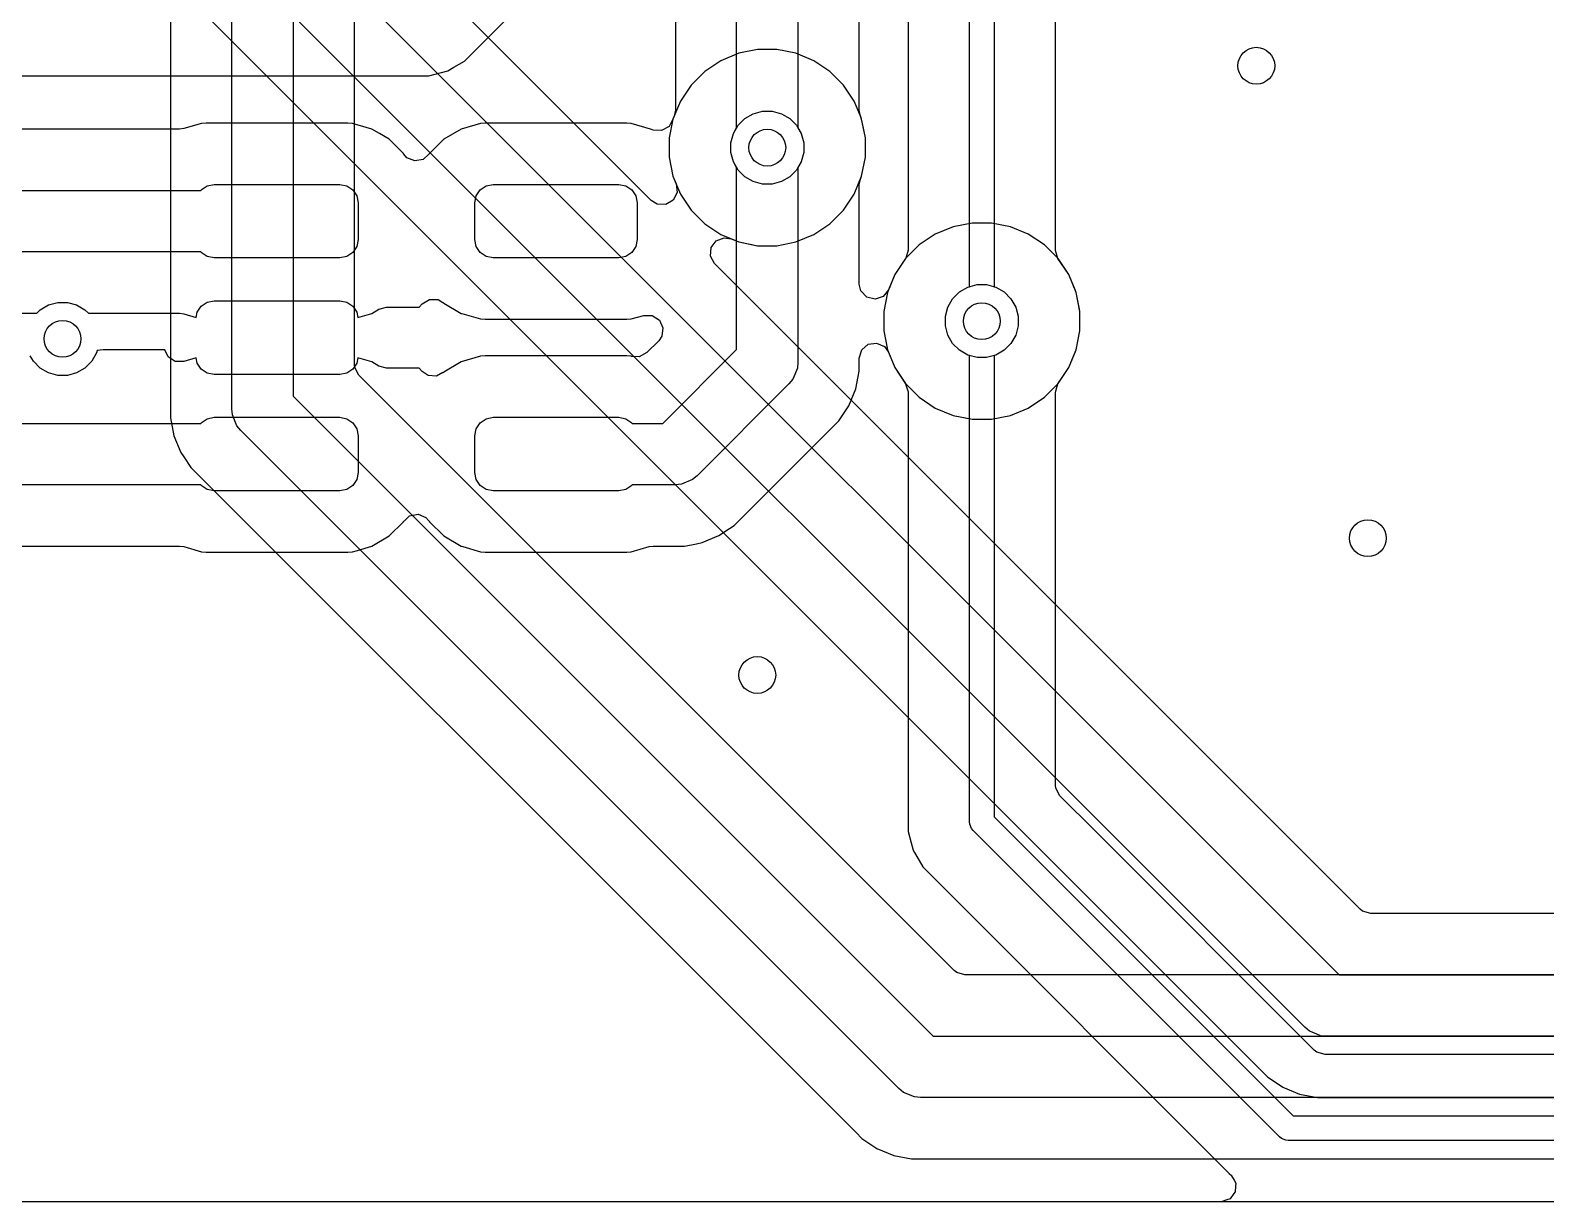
# Model space of a CAD drawing. Header units: inches. Extents: x 6.57 to 9.79, y -8.72 to -3.17.
# Drawn here: x 7.6668 to 8.1536, y -8.7244 to -8.3481 of the extents above; entities that cross this region are included whole.
import ezdxf

# ---------------------------------------------------------------- set-up
doc = ezdxf.new("R2010")
doc.units = ezdxf.units.IN
doc.header["$MEASUREMENT"] = 0
doc.layers.add('In2.Cu', color=33, linetype='CONTINUOUS', true_color=0xce7d2c)

msp = doc.modelspace()

# ---------------------------------------------------------------- linework, layer by layer
at = {"layer": 'In2.Cu', "linetype": 'CONTINUOUS'}
for p, q in [((7.73153, -8.46972), (7.73153, -7.63335)), ((7.75121, -7.63335), (7.75121, -8.46564)), ((7.71182, -7.65793), (7.71182, -8.47263)), ((7.77092, -8.43844), (7.77092, -7.7528)), ((7.8937, -8.37945), (7.8937, -8.07724)), ((7.91339, -8.07724), (7.91339, -8.37945)), ((7.874, -8.08286), (7.874, -8.37383)), ((7.53296, -8.09733), (8.08721, -8.65157)), ((7.86629, -8.40279), (7.57063, -8.10713)), ((8.07617, -8.66838), (7.51904, -8.11125)), ((7.9685, -8.43048), (7.9685, -8.1213)), ((7.97638, -8.1213), (7.97638, -8.43048)), ((7.9488, -8.13306), (7.9488, -8.41872)), ((7.99608, -8.41872), (7.99608, -8.13306)), ((7.56487, -8.18495), (8.0643, -8.68437)), ((7.81108, -8.35322), (7.90042, -8.26388)), ((7.93309, -8.37383), (7.93309, -8.30398)), ((7.80627, -8.35803), (7.81068, -8.35363)), ((7.81068, -8.35363), (7.81108, -8.35322)), ((7.81068, -8.35363), (7.81068, -8.35363)), ((7.81108, -8.35322), (7.81108, -8.35322)), ((7.89435, -8.35552), (7.88862, -8.3579)), ((7.89435, -8.35552), (7.88862, -8.3579)), ((7.89435, -8.35552), (7.88862, -8.3579)), ((7.90044, -8.35431), (7.89435, -8.35552)), ((7.90044, -8.35431), (7.89435, -8.35552)), ((7.90044, -8.35431), (7.89435, -8.35552)), ((7.89435, -8.35552), (7.89435, -8.35552)), ((7.89435, -8.35552), (7.89435, -8.35552)), ((7.89435, -8.35552), (7.89435, -8.35552)), ((7.90665, -8.35431), (7.90044, -8.35431)), ((7.90044, -8.35431), (7.90044, -8.35431)), ((7.90665, -8.35431), (7.90044, -8.35431)), ((7.90044, -8.35431), (7.90044, -8.35431)), ((7.90665, -8.35431), (7.90044, -8.35431)), ((7.90044, -8.35431), (7.90044, -8.35431)), ((7.91274, -8.35552), (7.90665, -8.35431)), ((7.90665, -8.35431), (7.90665, -8.35431)), ((7.91274, -8.35552), (7.90665, -8.35431)), ((7.90665, -8.35431), (7.90665, -8.35431)), ((7.91274, -8.35552), (7.90665, -8.35431)), ((7.90665, -8.35431), (7.90665, -8.35431)), ((7.91847, -8.3579), (7.91274, -8.35552)), ((7.91274, -8.35552), (7.91274, -8.35552)), ((7.91847, -8.3579), (7.91274, -8.35552)), ((7.91274, -8.35552), (7.91274, -8.35552)), ((7.91847, -8.3579), (7.91274, -8.35552)), ((7.91274, -8.35552), (7.91274, -8.35552)), ((7.79487, -8.36275), (7.80088, -8.36114)), ((7.80088, -8.36114), (7.80286, -8.36)), ((7.80286, -8.36), (7.80627, -8.35803)), ((7.88345, -8.36135), (7.87906, -8.36574)), ((7.88345, -8.36135), (7.87906, -8.36574)), ((7.88345, -8.36135), (7.87906, -8.36574)), ((7.88861, -8.3579), (7.88345, -8.36135)), ((7.88861, -8.3579), (7.88345, -8.36135)), ((7.88861, -8.3579), (7.88345, -8.36135)), ((7.88345, -8.36135), (7.88345, -8.36135)), ((7.88345, -8.36135), (7.88345, -8.36135)), ((7.88345, -8.36135), (7.88345, -8.36135)), ((7.88862, -8.3579), (7.88861, -8.3579)), ((7.88862, -8.3579), (7.88861, -8.3579)), ((7.88862, -8.3579), (7.88861, -8.3579)), ((7.92363, -8.36135), (7.91847, -8.3579)), ((7.91847, -8.3579), (7.91847, -8.3579)), ((7.92363, -8.36135), (7.91847, -8.3579)), ((7.91847, -8.3579), (7.91847, -8.3579)), ((7.92363, -8.36135), (7.91847, -8.3579)), ((7.91847, -8.3579), (7.91847, -8.3579)), ((7.92802, -8.36574), (7.92363, -8.36135)), ((7.92363, -8.36135), (7.92363, -8.36135)), ((7.92802, -8.36574), (7.92363, -8.36135)), ((7.92363, -8.36135), (7.92363, -8.36135)), ((7.92802, -8.36574), (7.92363, -8.36135)), ((7.92363, -8.36135), (7.92363, -8.36135)), ((7.56073, -8.36275), (7.78834, -8.36275)), ((7.78834, -8.36275), (7.78835, -8.36275)), ((7.78835, -8.36275), (7.78864, -8.36275)), ((7.78864, -8.36275), (7.79487, -8.36275)), ((7.79487, -8.36275), (7.79487, -8.36275)), ((7.87906, -8.36574), (7.87561, -8.3709)), ((7.87906, -8.36574), (7.87561, -8.3709)), ((7.87906, -8.36574), (7.87561, -8.3709)), ((7.87906, -8.36574), (7.87906, -8.36574)), ((7.87906, -8.36574), (7.87906, -8.36574)), ((7.87906, -8.36574), (7.87906, -8.36574)), ((7.93147, -8.3709), (7.92802, -8.36574)), ((7.92802, -8.36574), (7.92802, -8.36574)), ((7.93147, -8.3709), (7.92802, -8.36574)), ((7.92802, -8.36574), (7.92802, -8.36574)), ((7.93147, -8.3709), (7.92802, -8.36574)), ((7.92802, -8.36574), (7.92802, -8.36574)), ((7.87561, -8.3709), (7.87324, -8.37663)), ((7.87561, -8.3709), (7.87324, -8.37663)), ((7.87561, -8.3709), (7.87324, -8.37663)), ((7.87561, -8.3709), (7.87561, -8.3709)), ((7.87561, -8.3709), (7.87561, -8.3709)), ((7.87561, -8.3709), (7.87561, -8.3709)), ((7.93355, -8.37591), (7.93147, -8.3709)), ((7.93147, -8.3709), (7.93147, -8.3709)), ((7.93355, -8.37591), (7.93147, -8.3709)), ((7.93147, -8.3709), (7.93147, -8.3709)), ((7.93355, -8.37591), (7.93147, -8.3709)), ((7.93147, -8.3709), (7.93147, -8.3709)), ((7.8731, -8.37684), (7.87198, -8.37899)), ((7.87324, -8.37663), (7.87203, -8.38272)), ((7.87324, -8.37663), (7.87203, -8.38272)), ((7.87324, -8.37663), (7.87203, -8.38272)), ((7.87317, -8.37686), (7.8731, -8.37684)), ((7.87324, -8.37663), (7.87317, -8.37686)), ((7.87362, -8.3757), (7.87324, -8.37663)), ((7.87324, -8.37663), (7.87324, -8.37663)), ((7.87324, -8.37663), (7.87324, -8.37663)), ((7.87324, -8.37663), (7.87324, -8.37663)), ((7.87324, -8.37663), (7.87324, -8.37663)), ((7.874, -8.37383), (7.87362, -8.3757)), ((7.89417, -8.37864), (7.89635, -8.37646)), ((7.89417, -8.37864), (7.89635, -8.37646)), ((7.89417, -8.37864), (7.89635, -8.37646)), ((7.89635, -8.37646), (7.89902, -8.37491)), ((7.89635, -8.37646), (7.89902, -8.37491)), ((7.89635, -8.37646), (7.89902, -8.37491)), ((7.89902, -8.37491), (7.902, -8.37412)), ((7.89902, -8.37491), (7.902, -8.37412)), ((7.89902, -8.37491), (7.902, -8.37412)), ((7.902, -8.37412), (7.90508, -8.37412)), ((7.902, -8.37412), (7.90508, -8.37412)), ((7.902, -8.37412), (7.90508, -8.37412)), ((7.90508, -8.37412), (7.90806, -8.37491)), ((7.90508, -8.37412), (7.90806, -8.37491)), ((7.90508, -8.37412), (7.90806, -8.37491)), ((7.90806, -8.37491), (7.91073, -8.37646)), ((7.90806, -8.37491), (7.91073, -8.37646)), ((7.90806, -8.37491), (7.91073, -8.37646)), ((7.91073, -8.37646), (7.91291, -8.37864)), ((7.91073, -8.37646), (7.91291, -8.37864)), ((7.91073, -8.37646), (7.91291, -8.37864)), ((7.93346, -8.3757), (7.93309, -8.37383)), ((7.93385, -8.37663), (7.93346, -8.3757)), ((7.93385, -8.37663), (7.93355, -8.37591)), ((7.93385, -8.37663), (7.93355, -8.37591)), ((7.93385, -8.37663), (7.93355, -8.37591)), ((7.93506, -8.38272), (7.93385, -8.37663)), ((7.93385, -8.37663), (7.93385, -8.37663)), ((7.93506, -8.38272), (7.93385, -8.37663)), ((7.93506, -8.38272), (7.93385, -8.37663)), ((7.93385, -8.37663), (7.93385, -8.37663)), ((7.93385, -8.37663), (7.93385, -8.37663)), ((7.93413, -8.37804), (7.93385, -8.37663)), ((7.71477, -8.3799), (7.63095, -8.3799)), ((7.71613, -8.37971), (7.71477, -8.3799)), ((7.72185, -8.37805), (7.71613, -8.37971)), ((7.7233, -8.37793), (7.72185, -8.37805)), ((7.72185, -8.37805), (7.72185, -8.37805)), ((7.76883, -8.37793), (7.7233, -8.37793)), ((7.7233, -8.37793), (7.7233, -8.37793)), ((7.77028, -8.37805), (7.76883, -8.37793)), ((7.76883, -8.37793), (7.76883, -8.37793)), ((7.77649, -8.37985), (7.77028, -8.37805)), ((7.77028, -8.37805), (7.77028, -8.37805)), ((7.77898, -8.38133), (7.77649, -8.37985)), ((7.77649, -8.37985), (7.77649, -8.37985)), ((7.77649, -8.37985), (7.77649, -8.37985)), ((7.77649, -8.37985), (7.77649, -8.37985)), ((7.78206, -8.38315), (7.77898, -8.38133)), ((7.8052, -8.37985), (7.79963, -8.38315)), ((7.81141, -8.37805), (7.8052, -8.37985)), ((7.8052, -8.37985), (7.8052, -8.37985)), ((7.81287, -8.37793), (7.81141, -8.37805)), ((7.81141, -8.37805), (7.81141, -8.37805)), ((7.85839, -8.37793), (7.81287, -8.37793)), ((7.81287, -8.37793), (7.81287, -8.37793)), ((7.85985, -8.37805), (7.85839, -8.37793)), ((7.85839, -8.37793), (7.85839, -8.37793)), ((7.86606, -8.37985), (7.85985, -8.37805)), ((7.85985, -8.37805), (7.85985, -8.37805)), ((7.86634, -8.37997), (7.86606, -8.37985)), ((7.86684, -8.38021), (7.86634, -8.37997)), ((7.86634, -8.37997), (7.86634, -8.37997)), ((7.86959, -8.38036), (7.86684, -8.38021)), ((7.87198, -8.37899), (7.86959, -8.38036)), ((7.89183, -8.38429), (7.89263, -8.38131)), ((7.89183, -8.38429), (7.89263, -8.38131)), ((7.89183, -8.38429), (7.89263, -8.38131)), ((7.89183, -8.38429), (7.89263, -8.38131)), ((7.89263, -8.38131), (7.89417, -8.37864)), ((7.89263, -8.38131), (7.89417, -8.37864)), ((7.89263, -8.38131), (7.89417, -8.37864)), ((7.89263, -8.38131), (7.8937, -8.37945)), ((7.91291, -8.37864), (7.91446, -8.38131)), ((7.91291, -8.37864), (7.91446, -8.38131)), ((7.91291, -8.37864), (7.91446, -8.38131)), ((7.91339, -8.37945), (7.91446, -8.38131)), ((7.91446, -8.38131), (7.91525, -8.38429)), ((7.91446, -8.38131), (7.91525, -8.38429)), ((7.91446, -8.38131), (7.91525, -8.38429)), ((7.91446, -8.38131), (7.91525, -8.38429)), ((7.93506, -8.38272), (7.93413, -8.37804)), ((7.78664, -8.38772), (7.78206, -8.38315)), ((7.78206, -8.38315), (7.78206, -8.38315)), ((7.79963, -8.38315), (7.79506, -8.38772)), ((7.79963, -8.38315), (7.79963, -8.38315)), ((7.87203, -8.38272), (7.87203, -8.38893)), ((7.87203, -8.38272), (7.87203, -8.38893)), ((7.87203, -8.38272), (7.87203, -8.38893)), ((7.89183, -8.38737), (7.89183, -8.38429)), ((7.89183, -8.38737), (7.89183, -8.38429)), ((7.89183, -8.38737), (7.89183, -8.38429)), ((7.89183, -8.38737), (7.89183, -8.38429)), ((7.91525, -8.38429), (7.91525, -8.38737)), ((7.91525, -8.38429), (7.91525, -8.38737)), ((7.91525, -8.38429), (7.91525, -8.38737)), ((7.91525, -8.38429), (7.91525, -8.38737)), ((7.93506, -8.38893), (7.93506, -8.38272)), ((7.93506, -8.38272), (7.93506, -8.38272)), ((7.93506, -8.38272), (7.93506, -8.38272)), ((7.93506, -8.38893), (7.93506, -8.38272)), ((7.93506, -8.38272), (7.93506, -8.38272)), ((7.93506, -8.38272), (7.93506, -8.38272)), ((7.93506, -8.38893), (7.93506, -8.38272)), ((7.93506, -8.38272), (7.93506, -8.38272)), ((7.93506, -8.38272), (7.93506, -8.38272)), ((7.93506, -8.38893), (7.93506, -8.38272)), ((7.93506, -8.38272), (7.93506, -8.38272)), ((7.93506, -8.38272), (7.93506, -8.38272)), ((7.78664, -8.38773), (7.78664, -8.38772)), ((7.78664, -8.38772), (7.78664, -8.38772)), ((7.78667, -8.38776), (7.78664, -8.38773)), ((7.78683, -8.38796), (7.78667, -8.38776)), ((7.78684, -8.38796), (7.78683, -8.38796)), ((7.78779, -8.38905), (7.78684, -8.38796)), ((7.79033, -8.3901), (7.78779, -8.38905)), ((7.79304, -8.38961), (7.79033, -8.3901)), ((7.79483, -8.38794), (7.79304, -8.38961)), ((7.79487, -8.38796), (7.79483, -8.38794)), ((7.79504, -8.38774), (7.79487, -8.38796)), ((7.79505, -8.38773), (7.79504, -8.38774)), ((7.79506, -8.38772), (7.79505, -8.38773)), ((7.79506, -8.38772), (7.79506, -8.38772)), ((7.87203, -8.38893), (7.87324, -8.39502)), ((7.87203, -8.38893), (7.87324, -8.39502)), ((7.87203, -8.38893), (7.87324, -8.39502)), ((7.89263, -8.39035), (7.89183, -8.38737)), ((7.89263, -8.39035), (7.89183, -8.38737)), ((7.89263, -8.39035), (7.89183, -8.38737)), ((7.89263, -8.39035), (7.89183, -8.38737)), ((7.89417, -8.39302), (7.89263, -8.39035)), ((7.8937, -8.3922), (7.89263, -8.39035)), ((7.89417, -8.39302), (7.89263, -8.39035)), ((7.89417, -8.39302), (7.89263, -8.39035)), ((7.91446, -8.39035), (7.91291, -8.39302)), ((7.91446, -8.39035), (7.91291, -8.39302)), ((7.91446, -8.39035), (7.91291, -8.39302)), ((7.91446, -8.39035), (7.91339, -8.3922)), ((7.91525, -8.38737), (7.91446, -8.39035)), ((7.91525, -8.38737), (7.91446, -8.39035)), ((7.91525, -8.38737), (7.91446, -8.39035)), ((7.91525, -8.38737), (7.91446, -8.39035)), ((7.93385, -8.39502), (7.93506, -8.38893)), ((7.93385, -8.39502), (7.93506, -8.38893)), ((7.93385, -8.39502), (7.93506, -8.38893)), ((7.93385, -8.39502), (7.93506, -8.38893)), ((7.87324, -8.39502), (7.87324, -8.39502)), ((7.87324, -8.39502), (7.87561, -8.40075)), ((7.87324, -8.39502), (7.87324, -8.39502)), ((7.87324, -8.39502), (7.87561, -8.40075)), ((7.87324, -8.39502), (7.87324, -8.39502)), ((7.87324, -8.39502), (7.87425, -8.39747)), ((7.8937, -8.45065), (7.8937, -8.3922)), ((7.89635, -8.3952), (7.89417, -8.39302)), ((7.89635, -8.3952), (7.89417, -8.39302)), ((7.89635, -8.3952), (7.89417, -8.39302)), ((7.89902, -8.39674), (7.89635, -8.3952)), ((7.89902, -8.39674), (7.89635, -8.3952)), ((7.89902, -8.39674), (7.89635, -8.3952)), ((7.91073, -8.3952), (7.90806, -8.39674)), ((7.91073, -8.3952), (7.90806, -8.39674)), ((7.91073, -8.3952), (7.90806, -8.39674)), ((7.91291, -8.39302), (7.91073, -8.3952)), ((7.91291, -8.39302), (7.91073, -8.3952)), ((7.91291, -8.39302), (7.91073, -8.3952)), ((7.91339, -8.3922), (7.91339, -8.45472)), ((7.93147, -8.40076), (7.93385, -8.39502)), ((7.93147, -8.40076), (7.93385, -8.39502)), ((7.93147, -8.40076), (7.93385, -8.39502)), ((7.93309, -8.39782), (7.93346, -8.39595)), ((7.93346, -8.39595), (7.93385, -8.39502)), ((7.63386, -8.39961), (7.72155, -8.39961)), ((7.72155, -8.39961), (7.72171, -8.39937)), ((7.72171, -8.39937), (7.72363, -8.39809)), ((7.72363, -8.39809), (7.72589, -8.39764)), ((7.72589, -8.39764), (7.76624, -8.39764)), ((7.76624, -8.39764), (7.7685, -8.39809)), ((7.7685, -8.39809), (7.77042, -8.39937)), ((7.77042, -8.39937), (7.7717, -8.40128)), ((7.7717, -8.40128), (7.77215, -8.40354)), ((7.80955, -8.40354), (7.81, -8.40128)), ((7.81, -8.40128), (7.81128, -8.39937)), ((7.81128, -8.39937), (7.81319, -8.39809)), ((7.81319, -8.39809), (7.81545, -8.39764)), ((7.81545, -8.39764), (7.85581, -8.39764)), ((7.85581, -8.39764), (7.85807, -8.39809)), ((7.85807, -8.39809), (7.85998, -8.39937)), ((7.85998, -8.39937), (7.86126, -8.40128)), ((7.86126, -8.40128), (7.86171, -8.40354)), ((7.87455, -8.40021), (7.87332, -8.40267)), ((7.87425, -8.39747), (7.87455, -8.40021)), ((7.87561, -8.40075), (7.87561, -8.40076)), ((7.87561, -8.40075), (7.87561, -8.40076)), ((7.87561, -8.40076), (7.87906, -8.40592)), ((7.87561, -8.40076), (7.87906, -8.40592)), ((7.902, -8.39754), (7.89902, -8.39674)), ((7.902, -8.39754), (7.89902, -8.39674)), ((7.902, -8.39754), (7.89902, -8.39674)), ((7.90508, -8.39754), (7.902, -8.39754)), ((7.90508, -8.39754), (7.902, -8.39754)), ((7.90508, -8.39754), (7.902, -8.39754)), ((7.90806, -8.39674), (7.90508, -8.39754)), ((7.90806, -8.39674), (7.90508, -8.39754)), ((7.90806, -8.39674), (7.90508, -8.39754)), ((7.92802, -8.40592), (7.93147, -8.40076)), ((7.92802, -8.40592), (7.93147, -8.40076)), ((7.92802, -8.40592), (7.93147, -8.40076)), ((7.93309, -8.42965), (7.93309, -8.39782)), ((7.77215, -8.40354), (7.77215, -8.41535)), ((7.80955, -8.41535), (7.80955, -8.40354)), ((7.86171, -8.40354), (7.86171, -8.41535)), ((7.8682, -8.40397), (7.86629, -8.40279)), ((7.87095, -8.40407), (7.8682, -8.40397)), ((7.87332, -8.40267), (7.87095, -8.40407)), ((7.87906, -8.40592), (7.87906, -8.40592)), ((7.87906, -8.40592), (7.88345, -8.41031)), ((7.87906, -8.40592), (7.87906, -8.40592)), ((7.87906, -8.40592), (7.88345, -8.41031)), ((7.92363, -8.41031), (7.92802, -8.40592)), ((7.92363, -8.41031), (7.92802, -8.40592)), ((7.92363, -8.41031), (7.92802, -8.40592)), ((7.88345, -8.41031), (7.88345, -8.41031)), ((7.88345, -8.41031), (7.88861, -8.41376)), ((7.88345, -8.41031), (7.88345, -8.41031)), ((7.88345, -8.41031), (7.88861, -8.41376)), ((7.91847, -8.41376), (7.92363, -8.41031)), ((7.91847, -8.41376), (7.92363, -8.41031)), ((7.91847, -8.41376), (7.92363, -8.41031)), ((7.96934, -8.41003), (7.96325, -8.41124)), ((7.96934, -8.41003), (7.96325, -8.41124)), ((7.96934, -8.41003), (7.96325, -8.41124)), ((7.97554, -8.41003), (7.96934, -8.41003)), ((7.96934, -8.41003), (7.96934, -8.41003)), ((7.97554, -8.41003), (7.96934, -8.41003)), ((7.96934, -8.41003), (7.96934, -8.41003)), ((7.97554, -8.41003), (7.96934, -8.41003)), ((7.96934, -8.41003), (7.96934, -8.41003)), ((7.97554, -8.41003), (7.97554, -8.41003)), ((7.97554, -8.41003), (7.97554, -8.41003)), ((7.97554, -8.41003), (7.97554, -8.41003)), ((7.98163, -8.41124), (7.97554, -8.41003)), ((7.98163, -8.41124), (7.97554, -8.41003)), ((7.98163, -8.41124), (7.97554, -8.41003)), ((7.77215, -8.41535), (7.7717, -8.41761)), ((7.81, -8.41761), (7.80955, -8.41535)), ((7.86171, -8.41535), (7.86126, -8.41761)), ((7.88546, -8.41792), (7.88711, -8.41572)), ((7.88711, -8.41572), (7.88968, -8.41476)), ((7.88861, -8.41376), (7.88862, -8.41376)), ((7.88861, -8.41376), (7.88862, -8.41376)), ((7.88862, -8.41376), (7.89435, -8.41613)), ((7.88862, -8.41376), (7.89435, -8.41613)), ((7.88968, -8.41476), (7.8919, -8.41512)), ((7.8919, -8.41512), (7.89435, -8.41613)), ((7.91274, -8.41613), (7.91847, -8.41376)), ((7.91274, -8.41613), (7.91847, -8.41376)), ((7.91274, -8.41613), (7.91847, -8.41376)), ((7.95751, -8.41362), (7.95235, -8.41706)), ((7.95751, -8.41362), (7.95235, -8.41706)), ((7.95751, -8.41362), (7.95235, -8.41706)), ((7.96325, -8.41124), (7.95751, -8.41362)), ((7.96325, -8.41124), (7.95751, -8.41362)), ((7.96325, -8.41124), (7.95751, -8.41362)), ((7.95751, -8.41362), (7.95751, -8.41362)), ((7.95751, -8.41362), (7.95751, -8.41362)), ((7.95751, -8.41362), (7.95751, -8.41362)), ((7.96325, -8.41124), (7.96325, -8.41124)), ((7.96325, -8.41124), (7.96325, -8.41124)), ((7.96325, -8.41124), (7.96325, -8.41124)), ((7.98737, -8.41362), (7.98163, -8.41124)), ((7.98163, -8.41124), (7.98163, -8.41124)), ((7.98737, -8.41362), (7.98163, -8.41124)), ((7.98163, -8.41124), (7.98163, -8.41124)), ((7.98737, -8.41362), (7.98163, -8.41124)), ((7.98163, -8.41124), (7.98163, -8.41124)), ((7.99253, -8.41706), (7.98737, -8.41362)), ((7.98737, -8.41362), (7.98737, -8.41362)), ((7.99253, -8.41706), (7.98737, -8.41362)), ((7.98737, -8.41362), (7.98737, -8.41362)), ((7.99253, -8.41706), (7.98737, -8.41362)), ((7.98737, -8.41362), (7.98737, -8.41362)), ((7.72155, -8.41929), (7.63794, -8.41929)), ((7.72171, -8.41953), (7.72155, -8.41929)), ((7.72363, -8.42081), (7.72171, -8.41953)), ((7.72589, -8.42126), (7.72363, -8.42081)), ((7.7685, -8.42081), (7.76624, -8.42126)), ((7.77042, -8.41953), (7.7685, -8.42081)), ((7.7717, -8.41761), (7.77042, -8.41953)), ((7.81128, -8.41953), (7.81, -8.41761)), ((7.81319, -8.42081), (7.81128, -8.41953)), ((7.81545, -8.42126), (7.81319, -8.42081)), ((7.85807, -8.42081), (7.85581, -8.42126)), ((7.85998, -8.41953), (7.85807, -8.42081)), ((7.86126, -8.41761), (7.85998, -8.41953)), ((7.88526, -8.42066), (7.88546, -8.41792)), ((7.88658, -8.42308), (7.88526, -8.42066)), ((7.89435, -8.41613), (7.89435, -8.41613)), ((7.89435, -8.41613), (7.90044, -8.41734)), ((7.89435, -8.41613), (7.89435, -8.41613)), ((7.89435, -8.41613), (7.90044, -8.41734)), ((7.89435, -8.41613), (7.89856, -8.41697)), ((7.89856, -8.41697), (7.90044, -8.41734)), ((7.90044, -8.41734), (7.90044, -8.41734)), ((7.90044, -8.41734), (7.90044, -8.41734)), ((7.90044, -8.41734), (7.90665, -8.41734)), ((7.90044, -8.41734), (7.90044, -8.41734)), ((7.90044, -8.41734), (7.90044, -8.41734)), ((7.90044, -8.41734), (7.90665, -8.41734)), ((7.90044, -8.41734), (7.90044, -8.41734)), ((7.90044, -8.41734), (7.90044, -8.41734)), ((7.90044, -8.41734), (7.90665, -8.41734)), ((7.90665, -8.41734), (7.91274, -8.41613)), ((7.90665, -8.41734), (7.91274, -8.41613)), ((7.90665, -8.41734), (7.91274, -8.41613)), ((7.90665, -8.41734), (7.90665, -8.41734)), ((7.90665, -8.41734), (7.90665, -8.41734)), ((7.90665, -8.41734), (7.90665, -8.41734)), ((7.95235, -8.41706), (7.94796, -8.42145)), ((7.95235, -8.41706), (7.94796, -8.42145)), ((7.95235, -8.41706), (7.94796, -8.42145)), ((7.9488, -8.41872), (7.94802, -8.42136)), ((7.95235, -8.41706), (7.95235, -8.41706)), ((7.95235, -8.41706), (7.95235, -8.41706)), ((7.95235, -8.41706), (7.95235, -8.41706)), ((7.99692, -8.42145), (7.99253, -8.41706)), ((7.99253, -8.41706), (7.99253, -8.41706)), ((7.99692, -8.42145), (7.99253, -8.41706)), ((7.99253, -8.41706), (7.99253, -8.41706)), ((7.99692, -8.42145), (7.99253, -8.41706)), ((7.99253, -8.41706), (7.99253, -8.41706)), ((7.99608, -8.41881), (7.99608, -8.41872)), ((7.99691, -8.42143), (7.99608, -8.41881)), ((7.76624, -8.42126), (7.72589, -8.42126)), ((7.85581, -8.42126), (7.81545, -8.42126)), ((8.09394, -8.63044), (7.88658, -8.42308)), ((7.94798, -8.42143), (7.94451, -8.42662)), ((7.94796, -8.42145), (7.94451, -8.42662)), ((7.94796, -8.42145), (7.94451, -8.42662)), ((7.94796, -8.42145), (7.94451, -8.42662)), ((7.94796, -8.42145), (7.94796, -8.42145)), ((7.94796, -8.42145), (7.94796, -8.42145)), ((7.94796, -8.42145), (7.94796, -8.42145)), ((7.94802, -8.42136), (7.94798, -8.42143)), ((8.00037, -8.42662), (7.99691, -8.42143)), ((8.00037, -8.42662), (7.99692, -8.42145)), ((7.99692, -8.42145), (7.99692, -8.42145)), ((8.00037, -8.42662), (7.99692, -8.42145)), ((7.99692, -8.42145), (7.99692, -8.42145)), ((8.00037, -8.42662), (7.99692, -8.42145)), ((7.99692, -8.42145), (7.99692, -8.42145)), ((7.93361, -8.43183), (7.93309, -8.42965)), ((7.94451, -8.42662), (7.94214, -8.43235)), ((7.94451, -8.42662), (7.94214, -8.43235)), ((7.94451, -8.42662), (7.94214, -8.43235)), ((7.94451, -8.42662), (7.94248, -8.43152)), ((7.94451, -8.42662), (7.94451, -8.42662)), ((7.94451, -8.42662), (7.94451, -8.42662)), ((7.94451, -8.42662), (7.94451, -8.42662)), ((7.94451, -8.42662), (7.94451, -8.42662)), ((7.96525, -8.43217), (7.96792, -8.43063)), ((7.96525, -8.43217), (7.96792, -8.43063)), ((7.96525, -8.43217), (7.96792, -8.43063)), ((7.96525, -8.43217), (7.96792, -8.43063)), ((7.96792, -8.43063), (7.9709, -8.42983)), ((7.96792, -8.43063), (7.9709, -8.42983)), ((7.96792, -8.43063), (7.9709, -8.42983)), ((7.96792, -8.43063), (7.9685, -8.43048)), ((7.9709, -8.42983), (7.97398, -8.42983)), ((7.9709, -8.42983), (7.97398, -8.42983)), ((7.9709, -8.42983), (7.97398, -8.42983)), ((7.97398, -8.42983), (7.97696, -8.43063)), ((7.97398, -8.42983), (7.97696, -8.43063)), ((7.97398, -8.42983), (7.97696, -8.43063)), ((7.97638, -8.43048), (7.97696, -8.43063)), ((7.97696, -8.43063), (7.97963, -8.43217)), ((7.97696, -8.43063), (7.97963, -8.43217)), ((7.97696, -8.43063), (7.97963, -8.43217)), ((7.97696, -8.43063), (7.97963, -8.43217)), ((8.00275, -8.43235), (8.00037, -8.42662)), ((8.00037, -8.42662), (8.00037, -8.42662)), ((8.0024, -8.43152), (8.00037, -8.42662)), ((8.00037, -8.42662), (8.00037, -8.42662)), ((8.00275, -8.43235), (8.00037, -8.42662)), ((8.00037, -8.42662), (8.00037, -8.42662)), ((8.00275, -8.43235), (8.00037, -8.42662)), ((8.00037, -8.42662), (8.00037, -8.42662)), ((7.67265, -8.43633), (7.67562, -8.43554)), ((7.67562, -8.43554), (7.67871, -8.43554)), ((7.67871, -8.43554), (7.68169, -8.43633)), ((7.72171, -8.43677), (7.72363, -8.43549)), ((7.72363, -8.43549), (7.72589, -8.43504)), ((7.72589, -8.43504), (7.76624, -8.43504)), ((7.76624, -8.43504), (7.7685, -8.43549)), ((7.7685, -8.43549), (7.77042, -8.43677)), ((7.79268, -8.43597), (7.79504, -8.43456)), ((7.79504, -8.43456), (7.79779, -8.43465)), ((7.79779, -8.43465), (7.79935, -8.43561)), ((7.93548, -8.43385), (7.93361, -8.43183)), ((7.93815, -8.43453), (7.93548, -8.43385)), ((7.94076, -8.43366), (7.93815, -8.43453)), ((7.94248, -8.43152), (7.94076, -8.43366)), ((7.94214, -8.43235), (7.94093, -8.43844)), ((7.94214, -8.43235), (7.94093, -8.43844)), ((7.94214, -8.43235), (7.94093, -8.43844)), ((7.94214, -8.43235), (7.94214, -8.43235)), ((7.94214, -8.43235), (7.94214, -8.43235)), ((7.94214, -8.43235), (7.94214, -8.43235)), ((7.96153, -8.43702), (7.96307, -8.43435)), ((7.96153, -8.43702), (7.96307, -8.43435)), ((7.96153, -8.43702), (7.96307, -8.43435)), ((7.96153, -8.43702), (7.96307, -8.43435)), ((7.96307, -8.43435), (7.96525, -8.43217)), ((7.96307, -8.43435), (7.96525, -8.43217)), ((7.96307, -8.43435), (7.96525, -8.43217)), ((7.96307, -8.43435), (7.96525, -8.43217)), ((7.97963, -8.43217), (7.98181, -8.43435)), ((7.97963, -8.43217), (7.98181, -8.43435)), ((7.97963, -8.43217), (7.98181, -8.43435)), ((7.97963, -8.43217), (7.98181, -8.43435)), ((7.98181, -8.43435), (7.98335, -8.43702)), ((7.98181, -8.43435), (7.98335, -8.43702)), ((7.98181, -8.43435), (7.98335, -8.43702)), ((7.98181, -8.43435), (7.98335, -8.43702)), ((8.00275, -8.43235), (8.0024, -8.43152)), ((8.00396, -8.43844), (8.00275, -8.43235)), ((8.00275, -8.43235), (8.00275, -8.43235)), ((8.00275, -8.43235), (8.00275, -8.43235)), ((8.00381, -8.43769), (8.00275, -8.43235)), ((8.00396, -8.43844), (8.00275, -8.43235)), ((8.00275, -8.43235), (8.00275, -8.43235)), ((8.00275, -8.43235), (8.00275, -8.43235)), ((8.00396, -8.43844), (8.00275, -8.43235)), ((8.00275, -8.43235), (8.00275, -8.43235)), ((8.00275, -8.43235), (8.00275, -8.43235)), ((7.64812, -8.439), (7.66886, -8.439)), ((7.66886, -8.439), (7.66998, -8.43788)), ((7.66998, -8.43788), (7.67265, -8.43633)), ((7.68169, -8.43633), (7.68436, -8.43788)), ((7.68436, -8.43788), (7.68548, -8.439)), ((7.68548, -8.439), (7.71477, -8.439)), ((7.71477, -8.439), (7.71613, -8.43919)), ((7.71613, -8.43919), (7.7201, -8.44034)), ((7.7201, -8.44034), (7.72043, -8.43868)), ((7.72043, -8.43868), (7.72171, -8.43677)), ((7.77042, -8.43677), (7.7717, -8.43868)), ((7.77092, -8.45546), (7.77092, -8.43844)), ((7.7717, -8.43868), (7.77203, -8.44034)), ((7.77203, -8.44034), (7.77424, -8.4397)), ((7.77424, -8.4397), (7.77649, -8.43905)), ((7.77649, -8.43905), (7.77879, -8.43769)), ((7.77879, -8.43769), (7.78127, -8.43701)), ((7.78127, -8.43701), (7.79172, -8.43701)), ((7.79172, -8.43701), (7.79268, -8.43597)), ((7.79935, -8.43561), (7.79939, -8.43556)), ((7.79939, -8.43556), (7.79963, -8.43575)), ((7.79963, -8.43575), (7.79963, -8.43575)), ((7.79963, -8.43575), (7.8052, -8.43905)), ((7.8052, -8.43905), (7.80542, -8.43911)), ((7.80542, -8.43911), (7.81141, -8.44085)), ((7.85985, -8.44085), (7.86384, -8.43969)), ((7.86384, -8.43969), (7.86659, -8.4397)), ((7.86659, -8.4397), (7.8689, -8.44119)), ((7.94093, -8.43844), (7.94093, -8.44465)), ((7.94093, -8.43844), (7.94093, -8.44465)), ((7.94093, -8.43844), (7.94093, -8.44465)), ((7.96073, -8.44), (7.96153, -8.43702)), ((7.96073, -8.44), (7.96153, -8.43702)), ((7.96073, -8.44), (7.96153, -8.43702)), ((7.96073, -8.44), (7.96153, -8.43702)), ((7.96073, -8.44309), (7.96073, -8.44)), ((7.96073, -8.44309), (7.96073, -8.44)), ((7.96073, -8.44309), (7.96073, -8.44)), ((7.96073, -8.44309), (7.96073, -8.44)), ((7.98335, -8.43702), (7.98415, -8.44)), ((7.98335, -8.43702), (7.98415, -8.44)), ((7.98335, -8.43702), (7.98415, -8.44)), ((7.98335, -8.43702), (7.98415, -8.44)), ((7.98415, -8.44), (7.98415, -8.44309)), ((7.98415, -8.44), (7.98415, -8.44309)), ((7.98415, -8.44), (7.98415, -8.44309)), ((7.98415, -8.44), (7.98415, -8.44309)), ((8.00396, -8.43844), (8.00381, -8.43769)), ((8.00396, -8.44465), (8.00396, -8.43844)), ((8.00396, -8.43844), (8.00396, -8.43844)), ((8.00396, -8.43844), (8.00396, -8.43844)), ((8.00396, -8.44465), (8.00396, -8.43844)), ((8.00396, -8.43844), (8.00396, -8.43844)), ((8.00396, -8.43844), (8.00396, -8.43844)), ((8.00396, -8.44465), (8.00396, -8.43844)), ((8.00396, -8.43844), (8.00396, -8.43844)), ((8.00396, -8.43844), (8.00396, -8.43844)), ((8.00396, -8.44465), (8.00396, -8.43844)), ((8.00396, -8.43844), (8.00396, -8.43844)), ((8.00396, -8.43844), (8.00396, -8.43844)), ((7.81141, -8.44085), (7.81141, -8.44085)), ((7.81141, -8.44085), (7.81141, -8.44085)), ((7.81141, -8.44085), (7.81287, -8.44096)), ((7.81287, -8.44096), (7.81287, -8.44096)), ((7.81287, -8.44096), (7.85839, -8.44096)), ((7.85839, -8.44096), (7.85985, -8.44085)), ((7.85839, -8.44096), (7.85839, -8.44096)), ((7.8689, -8.44119), (7.87003, -8.4437)), ((7.87003, -8.4437), (7.86963, -8.44642)), ((7.94093, -8.44465), (7.94214, -8.45074)), ((7.94093, -8.44465), (7.94214, -8.45074)), ((7.94093, -8.44465), (7.94214, -8.45074)), ((7.96153, -8.44606), (7.96073, -8.44309)), ((7.96153, -8.44606), (7.96073, -8.44309)), ((7.96153, -8.44606), (7.96073, -8.44309)), ((7.96153, -8.44606), (7.96073, -8.44309)), ((7.98415, -8.44309), (7.98335, -8.44606)), ((7.98415, -8.44309), (7.98335, -8.44606)), ((7.98415, -8.44309), (7.98335, -8.44606)), ((7.98415, -8.44309), (7.98335, -8.44606)), ((8.00275, -8.45074), (8.00396, -8.44465)), ((8.00275, -8.45074), (8.00396, -8.44465)), ((8.00275, -8.45074), (8.00396, -8.44465)), ((8.00275, -8.45074), (8.00396, -8.44465)), ((7.86865, -8.44783), (7.86482, -8.45166)), ((7.86963, -8.44642), (7.86865, -8.44783)), ((7.93387, -8.4508), (7.93594, -8.449)), ((7.93594, -8.449), (7.93867, -8.44861)), ((7.93867, -8.44861), (7.94117, -8.44975)), ((7.94117, -8.44975), (7.94248, -8.45157)), ((7.96307, -8.44873), (7.96153, -8.44606)), ((7.96307, -8.44873), (7.96153, -8.44606)), ((7.96307, -8.44873), (7.96153, -8.44606)), ((7.96307, -8.44873), (7.96153, -8.44606)), ((7.96525, -8.45091), (7.96307, -8.44873)), ((7.96525, -8.45091), (7.96307, -8.44873)), ((7.96525, -8.45091), (7.96307, -8.44873)), ((7.96525, -8.45091), (7.96307, -8.44873)), ((7.98181, -8.44873), (7.97963, -8.45091)), ((7.98181, -8.44873), (7.97963, -8.45091)), ((7.98181, -8.44873), (7.97963, -8.45091)), ((7.98181, -8.44873), (7.97963, -8.45091)), ((7.98335, -8.44606), (7.98181, -8.44873)), ((7.98335, -8.44606), (7.98181, -8.44873)), ((7.98335, -8.44606), (7.98181, -8.44873)), ((7.98335, -8.44606), (7.98181, -8.44873)), ((7.6678, -8.45444), (7.6668, -8.4527)), ((7.66998, -8.45662), (7.6678, -8.45444)), ((7.68654, -8.45444), (7.68436, -8.45662)), ((7.68808, -8.45177), (7.68654, -8.45444)), ((7.6883, -8.45094), (7.68808, -8.45177)), ((7.69021, -8.45079), (7.6883, -8.45094)), ((7.71006, -8.45079), (7.69021, -8.45079)), ((7.71107, -8.45301), (7.71006, -8.45079)), ((7.71338, -8.4545), (7.71107, -8.45301)), ((7.71613, -8.45451), (7.71338, -8.4545)), ((7.7201, -8.45336), (7.71613, -8.45451)), ((7.72043, -8.45502), (7.7201, -8.45336)), ((7.77203, -8.45336), (7.7717, -8.45502)), ((7.77649, -8.45466), (7.77203, -8.45336)), ((7.77879, -8.45601), (7.77649, -8.45466)), ((7.77649, -8.45466), (7.77649, -8.45466)), ((7.8052, -8.45466), (7.79963, -8.45795)), ((7.81141, -8.45285), (7.8052, -8.45466)), ((7.8052, -8.45466), (7.8052, -8.45466)), ((7.81287, -8.45274), (7.81141, -8.45285)), ((7.81141, -8.45285), (7.81141, -8.45285)), ((7.85839, -8.45274), (7.81287, -8.45274)), ((7.81287, -8.45274), (7.81287, -8.45274)), ((7.85985, -8.45285), (7.85839, -8.45274)), ((7.85839, -8.45274), (7.85839, -8.45274)), ((7.85996, -8.45288), (7.85985, -8.45285)), ((7.86001, -8.4529), (7.85996, -8.45288)), ((7.86241, -8.45298), (7.86001, -8.4529)), ((7.86482, -8.45166), (7.86241, -8.45298)), ((7.86994, -8.47441), (7.8937, -8.45065)), ((7.91339, -8.45472), (7.9132, -8.45664)), ((7.93309, -8.45344), (7.93387, -8.4508)), ((7.93309, -8.45763), (7.93309, -8.45344)), ((7.94214, -8.45074), (7.94214, -8.45074)), ((7.94214, -8.45074), (7.94451, -8.45647)), ((7.94214, -8.45074), (7.94214, -8.45074)), ((7.94214, -8.45074), (7.94451, -8.45647)), ((7.94214, -8.45074), (7.94214, -8.45074)), ((7.94214, -8.45074), (7.94451, -8.45647)), ((7.94248, -8.45157), (7.94451, -8.45647)), ((7.96792, -8.45246), (7.96525, -8.45091)), ((7.96792, -8.45246), (7.96525, -8.45091)), ((7.96792, -8.45246), (7.96525, -8.45091)), ((7.96792, -8.45246), (7.96525, -8.45091)), ((7.9709, -8.45325), (7.96792, -8.45246)), ((7.9685, -8.45261), (7.96792, -8.45246)), ((7.9709, -8.45325), (7.96792, -8.45246)), ((7.9709, -8.45325), (7.96792, -8.45246)), ((7.9685, -8.60236), (7.9685, -8.45261)), ((7.97398, -8.45325), (7.9709, -8.45325)), ((7.97398, -8.45325), (7.9709, -8.45325)), ((7.97398, -8.45325), (7.9709, -8.45325)), ((7.97696, -8.45246), (7.97398, -8.45325)), ((7.97696, -8.45246), (7.97398, -8.45325)), ((7.97696, -8.45246), (7.97398, -8.45325)), ((7.97696, -8.45246), (7.97638, -8.45261)), ((7.97638, -8.45261), (7.97638, -8.60073)), ((7.97963, -8.45091), (7.97696, -8.45246)), ((7.97963, -8.45091), (7.97696, -8.45246)), ((7.97963, -8.45091), (7.97696, -8.45246)), ((7.97963, -8.45091), (7.97696, -8.45246)), ((8.00037, -8.45647), (8.00275, -8.45074)), ((8.00037, -8.45647), (8.00275, -8.45074)), ((8.00037, -8.45647), (8.00275, -8.45074)), ((8.00056, -8.45601), (8.00106, -8.4548)), ((8.00106, -8.4548), (8.00275, -8.45074)), ((7.67265, -8.45816), (7.66998, -8.45662)), ((7.67562, -8.45896), (7.67265, -8.45816)), ((7.67871, -8.45896), (7.67562, -8.45896)), ((7.68169, -8.45816), (7.67871, -8.45896)), ((7.68436, -8.45662), (7.68169, -8.45816)), ((7.72171, -8.45693), (7.72043, -8.45502)), ((7.72363, -8.45821), (7.72171, -8.45693)), ((7.72589, -8.45866), (7.72363, -8.45821)), ((7.76624, -8.45866), (7.72589, -8.45866)), ((7.7685, -8.45821), (7.76624, -8.45866)), ((7.77042, -8.45693), (7.7685, -8.45821)), ((7.7717, -8.45502), (7.77042, -8.45693)), ((7.77103, -8.45649), (7.77092, -8.45546)), ((7.77235, -8.45891), (7.77103, -8.45649)), ((7.96356, -8.65013), (7.77235, -8.45891)), ((7.78127, -8.45669), (7.77879, -8.45601)), ((7.79172, -8.45669), (7.78127, -8.45669)), ((7.79268, -8.45773), (7.79172, -8.45669)), ((7.79456, -8.45899), (7.79268, -8.45773)), ((7.7973, -8.45918), (7.79456, -8.45899)), ((7.79934, -8.45807), (7.7973, -8.45918)), ((7.79939, -8.45814), (7.79934, -8.45807)), ((7.79963, -8.45795), (7.79939, -8.45814)), ((7.9132, -8.45664), (7.91173, -8.46019)), ((7.93196, -8.46334), (7.93276, -8.45929)), ((7.93276, -8.45929), (7.93309, -8.45763)), ((7.94451, -8.45647), (7.94451, -8.45647)), ((7.94451, -8.45647), (7.94796, -8.46163)), ((7.94451, -8.45647), (7.94451, -8.45647)), ((7.94451, -8.45647), (7.94798, -8.46166)), ((7.94451, -8.45647), (7.94451, -8.45647)), ((7.94451, -8.45647), (7.94796, -8.46163)), ((7.94451, -8.45647), (7.94451, -8.45647)), ((7.94451, -8.45647), (7.94796, -8.46163)), ((7.99691, -8.46166), (7.99849, -8.45929)), ((7.99692, -8.46163), (8.00037, -8.45647)), ((7.99692, -8.46163), (8.00037, -8.45647)), ((7.99692, -8.46163), (8.00037, -8.45647)), ((7.99849, -8.45929), (8.00037, -8.45647)), ((8.00037, -8.45647), (8.00056, -8.45601)), ((7.9105, -8.46168), (7.88098, -8.49121)), ((7.91173, -8.46019), (7.9105, -8.46168)), ((7.91173, -8.46019), (7.91173, -8.46019)), ((7.92973, -8.46872), (7.93196, -8.46334)), ((7.94796, -8.46163), (7.94796, -8.46163)), ((7.94796, -8.46163), (7.95235, -8.46602)), ((7.94796, -8.46163), (7.94796, -8.46163)), ((7.94796, -8.46163), (7.95235, -8.46602)), ((7.94796, -8.46163), (7.94796, -8.46163)), ((7.94796, -8.46163), (7.95235, -8.46602)), ((7.94798, -8.46166), (7.9488, -8.46428)), ((7.9488, -8.46428), (7.9488, -8.46437)), ((7.9488, -8.46437), (7.9488, -8.59895)), ((7.99253, -8.46602), (7.99692, -8.46163)), ((7.99253, -8.46602), (7.99692, -8.46163)), ((7.99253, -8.46602), (7.99692, -8.46163)), ((7.99608, -8.46437), (7.99686, -8.46173)), ((7.99608, -8.59055), (7.99608, -8.46437)), ((7.99686, -8.46173), (7.99691, -8.46166)), ((7.75121, -8.46564), (7.95683, -8.67126)), ((7.92649, -8.47356), (7.92973, -8.46872)), ((7.95235, -8.46602), (7.95235, -8.46602)), ((7.95235, -8.46602), (7.95751, -8.46947)), ((7.95235, -8.46602), (7.95235, -8.46602)), ((7.95235, -8.46602), (7.95751, -8.46947)), ((7.95235, -8.46602), (7.95235, -8.46602)), ((7.95235, -8.46602), (7.95751, -8.46947)), ((7.95751, -8.46947), (7.95751, -8.46947)), ((7.95751, -8.46947), (7.96325, -8.47185)), ((7.95751, -8.46947), (7.95751, -8.46947)), ((7.95751, -8.46947), (7.96325, -8.47185)), ((7.95751, -8.46947), (7.95751, -8.46947)), ((7.95751, -8.46947), (7.96325, -8.47185)), ((7.98163, -8.47185), (7.98737, -8.46947)), ((7.98163, -8.47185), (7.98737, -8.46947)), ((7.98163, -8.47185), (7.98737, -8.46947)), ((7.98737, -8.46947), (7.99253, -8.46602)), ((7.98737, -8.46947), (7.99253, -8.46602)), ((7.98737, -8.46947), (7.99253, -8.46602)), ((7.59843, -8.47441), (7.72155, -8.47441)), ((7.71182, -8.47263), (7.71182, -8.47263)), ((7.71182, -8.47263), (7.71182, -8.47263)), ((7.71182, -8.47263), (7.71296, -8.47834)), ((7.72155, -8.47441), (7.72171, -8.47417)), ((7.72171, -8.47417), (7.72363, -8.47289)), ((7.72363, -8.47289), (7.72589, -8.47244)), ((7.72589, -8.47244), (7.76624, -8.47244)), ((7.73172, -8.47164), (7.73153, -8.46972)), ((7.73319, -8.47518), (7.73172, -8.47164)), ((7.76624, -8.47244), (7.7685, -8.47289)), ((7.7685, -8.47289), (7.77042, -8.47417)), ((7.77042, -8.47417), (7.7717, -8.47609)), ((7.81, -8.47609), (7.81128, -8.47417)), ((7.81128, -8.47417), (7.81319, -8.47289)), ((7.81319, -8.47289), (7.81545, -8.47244)), ((7.81545, -8.47244), (7.85581, -8.47244)), ((7.85581, -8.47244), (7.85807, -8.47289)), ((7.85807, -8.47289), (7.85998, -8.47417)), ((7.85998, -8.47417), (7.86014, -8.47441)), ((7.86014, -8.47441), (7.86994, -8.47441)), ((7.89285, -8.5072), (7.92649, -8.47356)), ((7.96325, -8.47185), (7.96325, -8.47185)), ((7.96325, -8.47185), (7.96934, -8.47306)), ((7.96325, -8.47185), (7.96325, -8.47185)), ((7.96325, -8.47185), (7.96716, -8.47263)), ((7.96325, -8.47185), (7.96325, -8.47185)), ((7.96325, -8.47185), (7.96934, -8.47306)), ((7.96716, -8.47263), (7.96934, -8.47306)), ((7.96934, -8.47306), (7.96934, -8.47306)), ((7.96934, -8.47306), (7.96934, -8.47306)), ((7.96934, -8.47306), (7.97554, -8.47306)), ((7.96934, -8.47306), (7.96934, -8.47306)), ((7.96934, -8.47306), (7.96934, -8.47306)), ((7.96934, -8.47306), (7.97554, -8.47306)), ((7.96934, -8.47306), (7.96934, -8.47306)), ((7.96934, -8.47306), (7.96934, -8.47306)), ((7.96934, -8.47306), (7.97554, -8.47306)), ((7.97554, -8.47306), (7.98163, -8.47185)), ((7.97554, -8.47306), (7.98163, -8.47185)), ((7.97554, -8.47306), (7.98163, -8.47185)), ((7.97554, -8.47306), (7.97554, -8.47306)), ((7.97554, -8.47306), (7.97554, -8.47306)), ((7.97554, -8.47306), (7.97554, -8.47306)), ((7.71296, -8.47834), (7.71296, -8.47834)), ((7.71296, -8.47834), (7.71519, -8.48371)), ((7.73319, -8.47519), (7.73319, -8.47518)), ((7.73441, -8.47668), (7.73319, -8.47519)), ((7.9458, -8.68806), (7.73441, -8.47668)), ((7.7717, -8.47609), (7.77215, -8.47835)), ((7.77215, -8.47835), (7.77215, -8.49016)), ((7.80955, -8.47835), (7.81, -8.47609)), ((7.80955, -8.49016), (7.80955, -8.47835)), ((7.71519, -8.48371), (7.71519, -8.48371)), ((7.71519, -8.48371), (7.71611, -8.4851)), ((7.71611, -8.4851), (7.71611, -8.4851)), ((7.71611, -8.4851), (7.71842, -8.48855)), ((7.71842, -8.48855), (7.71842, -8.48855)), ((7.71842, -8.48855), (7.87733, -8.64746)), ((7.7717, -8.49242), (7.77042, -8.49433)), ((7.77215, -8.49016), (7.7717, -8.49242)), ((7.81, -8.49242), (7.80955, -8.49016)), ((7.81128, -8.49433), (7.81, -8.49242)), ((7.87594, -8.49391), (7.87402, -8.49409)), ((7.87948, -8.49244), (7.87594, -8.49391)), ((7.88098, -8.49121), (7.87948, -8.49244)), ((7.87948, -8.49244), (7.87948, -8.49244)), ((7.72155, -8.49409), (7.59843, -8.49409)), ((7.72171, -8.49433), (7.72155, -8.49409)), ((7.72363, -8.49561), (7.72171, -8.49433)), ((7.72589, -8.49606), (7.72363, -8.49561)), ((7.76624, -8.49606), (7.72589, -8.49606)), ((7.7685, -8.49561), (7.76624, -8.49606)), ((7.77042, -8.49433), (7.7685, -8.49561)), ((7.81319, -8.49561), (7.81128, -8.49433)), ((7.81545, -8.49606), (7.81319, -8.49561)), ((7.85581, -8.49606), (7.81545, -8.49606)), ((7.85807, -8.49561), (7.85581, -8.49606)), ((7.85998, -8.49433), (7.85807, -8.49561)), ((7.86014, -8.49409), (7.85998, -8.49433)), ((7.87402, -8.49409), (7.86014, -8.49409)), ((7.78865, -8.50409), (7.79136, -8.5036)), ((7.79136, -8.5036), (7.7939, -8.50465)), ((7.78206, -8.51055), (7.78664, -8.50598)), ((7.78664, -8.50597), (7.78665, -8.50596)), ((7.78664, -8.50598), (7.78664, -8.50597)), ((7.78665, -8.50596), (7.78683, -8.50574)), ((7.78683, -8.50574), (7.78686, -8.50576)), ((7.78686, -8.50576), (7.78865, -8.50409)), ((7.7939, -8.50465), (7.79486, -8.50574)), ((7.79486, -8.50574), (7.79487, -8.50574)), ((7.79487, -8.50574), (7.79503, -8.50594)), ((7.79503, -8.50594), (7.79505, -8.50597)), ((7.79505, -8.50597), (7.79506, -8.50598)), ((7.79506, -8.50598), (7.79506, -8.50598)), ((7.79506, -8.50598), (7.79506, -8.50598)), ((7.79506, -8.50598), (7.79963, -8.51055)), ((7.88801, -8.51044), (7.89135, -8.5082)), ((7.89135, -8.5082), (7.89285, -8.5072)), ((7.77649, -8.51385), (7.78206, -8.51055)), ((7.79963, -8.51055), (7.79963, -8.51055)), ((7.79963, -8.51055), (7.79963, -8.51055)), ((7.79963, -8.51055), (7.8052, -8.51385)), ((7.87693, -8.5138), (7.88077, -8.51304)), ((7.88077, -8.51304), (7.88263, -8.51266)), ((7.88263, -8.51266), (7.88801, -8.51044)), ((7.59552, -8.5138), (7.71477, -8.5138)), ((7.71477, -8.5138), (7.71613, -8.51399)), ((7.71613, -8.51399), (7.72185, -8.51565)), ((7.72185, -8.51565), (7.72185, -8.51565)), ((7.72185, -8.51565), (7.72185, -8.51565)), ((7.72185, -8.51565), (7.7233, -8.51577)), ((7.7233, -8.51577), (7.7233, -8.51577)), ((7.7233, -8.51577), (7.76883, -8.51577)), ((7.76883, -8.51577), (7.77028, -8.51565)), ((7.76883, -8.51577), (7.76883, -8.51577)), ((7.77028, -8.51565), (7.77192, -8.51518)), ((7.77028, -8.51565), (7.77028, -8.51565)), ((7.77028, -8.51565), (7.77028, -8.51565)), ((7.77192, -8.51518), (7.77649, -8.51385)), ((7.8052, -8.51385), (7.8057, -8.51399)), ((7.8057, -8.51399), (7.81141, -8.51565)), ((7.81141, -8.51565), (7.81141, -8.51565)), ((7.81141, -8.51565), (7.81141, -8.51565)), ((7.81141, -8.51565), (7.81287, -8.51577)), ((7.81287, -8.51577), (7.81287, -8.51577)), ((7.81287, -8.51577), (7.85839, -8.51577)), ((7.85839, -8.51577), (7.85985, -8.51565)), ((7.85839, -8.51577), (7.85839, -8.51577)), ((7.85985, -8.51565), (7.86556, -8.51399)), ((7.85985, -8.51565), (7.85985, -8.51565)), ((7.85985, -8.51565), (7.85985, -8.51565)), ((7.86556, -8.51399), (7.86692, -8.5138)), ((7.86692, -8.5138), (7.87693, -8.5138)), ((7.99619, -8.59159), (7.99608, -8.59055)), ((7.99751, -8.594), (7.99619, -8.59159)), ((8.00903, -8.60552), (7.99751, -8.594)), ((7.9488, -8.59895), (7.9488, -8.59895)), ((7.9488, -8.59895), (7.9488, -8.60547)), ((7.97638, -8.60073), (8.0725, -8.69685)), ((7.9488, -8.60547), (7.9488, -8.60547)), ((7.9488, -8.60547), (7.9488, -8.60547)), ((7.9488, -8.60547), (7.94978, -8.60914)), ((7.96858, -8.60313), (7.9685, -8.60236)), ((7.96917, -8.60455), (7.96858, -8.60313)), ((7.96966, -8.60515), (7.96917, -8.60455)), ((8.06808, -8.70357), (7.96966, -8.60515)), ((8.07923, -8.67572), (8.00903, -8.60552)), ((7.94978, -8.60914), (7.95041, -8.61149)), ((7.95041, -8.61149), (7.95082, -8.61219)), ((7.95082, -8.61219), (7.95082, -8.61219)), ((7.95082, -8.61219), (7.95352, -8.61688)), ((7.95352, -8.61688), (7.95352, -8.61688)), ((7.95352, -8.61688), (7.9582, -8.62156)), ((7.9582, -8.62156), (7.9582, -8.62156)), ((7.9582, -8.62156), (8.05195, -8.7153)), ((8.09475, -8.6311), (8.09394, -8.63044)), ((8.09739, -8.63187), (8.09475, -8.6311)), ((8.18787, -8.63187), (8.09739, -8.63187)), ((7.87733, -8.64746), (7.92981, -8.69994)), ((7.96438, -8.65078), (7.96356, -8.65013)), ((7.96702, -8.65156), (7.96438, -8.65078)), ((8.54716, -8.65156), (7.96702, -8.65156)), ((8.08721, -8.65157), (9.09041, -8.65157)), ((8.07766, -8.6696), (8.07617, -8.66838)), ((7.95683, -8.67126), (8.55734, -8.67126)), ((8.07909, -8.67019), (8.07766, -8.6696)), ((8.08121, -8.67107), (8.07909, -8.67019)), ((8.08313, -8.67126), (8.08121, -8.67107)), ((9.09449, -8.67126), (8.08313, -8.67126)), ((8.08004, -8.67637), (8.07923, -8.67572)), ((8.08268, -8.67715), (8.08004, -8.67637)), ((8.22953, -8.67715), (8.08268, -8.67715)), ((7.94729, -8.68929), (7.9458, -8.68806)), ((8.0643, -8.68437), (8.06709, -8.68623)), ((8.06709, -8.68623), (8.06709, -8.68623)), ((8.06709, -8.68623), (8.06914, -8.6876)), ((8.06914, -8.6876), (8.06914, -8.6876)), ((8.06914, -8.6876), (8.07451, -8.68983)), ((7.95084, -8.69076), (7.94729, -8.68929)), ((7.94729, -8.68929), (7.94729, -8.68929)), ((7.95276, -8.69094), (7.95084, -8.69076)), ((8.56142, -8.69094), (7.95276, -8.69094)), ((8.07451, -8.68983), (8.07451, -8.68983)), ((8.07451, -8.68983), (8.07451, -8.68983)), ((8.07451, -8.68983), (8.07451, -8.68983)), ((8.07451, -8.68983), (8.08022, -8.69096)), ((8.08022, -8.69096), (8.08022, -8.69096)), ((8.08022, -8.69096), (9.0974, -8.69096)), ((8.0725, -8.69685), (9.32908, -8.69685)), ((7.92981, -8.69994), (7.92981, -8.69994)), ((7.92981, -8.69994), (7.93207, -8.7022)), ((7.93207, -8.7022), (7.93392, -8.70405)), ((7.93392, -8.70405), (7.93876, -8.70729)), ((7.93876, -8.70729), (7.93876, -8.70729)), ((7.93876, -8.70729), (7.94414, -8.70951)), ((8.06868, -8.70406), (8.06808, -8.70357)), ((8.0701, -8.70465), (8.06868, -8.70406)), ((8.07087, -8.70472), (8.0701, -8.70465)), ((9.33071, -8.70472), (8.07087, -8.70472)), ((7.94414, -8.70951), (7.94414, -8.70951)), ((7.94414, -8.70951), (7.94414, -8.70951)), ((7.94414, -8.70951), (7.94414, -8.70951)), ((7.94414, -8.70951), (7.94985, -8.71065)), ((7.94985, -8.71065), (7.94985, -8.71065)), ((7.94985, -8.71065), (8.56433, -8.71065)), ((8.05195, -8.7153), (8.05195, -8.7153)), ((8.05195, -8.7153), (8.0526, -8.71596)), ((8.0526, -8.71596), (8.0527, -8.71606)), ((8.0527, -8.71606), (8.05346, -8.71745)), ((8.05346, -8.71745), (8.05402, -8.71847)), ((8.05341, -8.72176), (8.05217, -8.72342)), ((8.05382, -8.72121), (8.05341, -8.72176)), ((8.05395, -8.71937), (8.05382, -8.72121)), ((8.05382, -8.72121), (8.05382, -8.72121)), ((8.05382, -8.72121), (8.05382, -8.72121)), ((8.05402, -8.71847), (8.05395, -8.71937)), ((8.05402, -8.71847), (8.05402, -8.71847)), ((8.05402, -8.71847), (8.05402, -8.71847)), ((9.64416, -8.72439), (7.57451, -8.72439)), ((8.04925, -8.72439), (7.57451, -8.72439)), ((9.64416, -8.72439), (7.57451, -8.72439)), ((9.64416, -8.72439), (7.57451, -8.72439)), ((8.0496, -8.72438), (8.04925, -8.72439)), ((8.05116, -8.72379), (8.0496, -8.72438)), ((8.05217, -8.72342), (8.05116, -8.72379)), ((8.05217, -8.72342), (8.05217, -8.72342)), ((8.05217, -8.72342), (8.05217, -8.72342))]:
    msp.add_line(p, q, dxfattribs=at)
at = {"layer": 'In2.Cu'}
for centre in [(8.06062, -8.35951), (8.06062, -8.35951), (8.06062, -8.35951), (8.06062, -8.35951), (7.90354, -8.38583), (7.90354, -8.38583), (7.90354, -8.38583), (7.90354, -8.38583), (7.97244, -8.44154), (7.97244, -8.44154), (7.97244, -8.44154), (7.97244, -8.44154), (7.67717, -8.44725), (7.67717, -8.44725), (7.67717, -8.44725), (7.67717, -8.44725), (8.09647, -8.51125), (8.09647, -8.51125), (8.09647, -8.51125), (8.09647, -8.51125), (7.90033, -8.55522), (7.90033, -8.55522), (7.90033, -8.55522), (7.90033, -8.55522)]:
    msp.add_circle(centre, 0.00591, dxfattribs=at)

doc.saveas('drawing.dxf')
